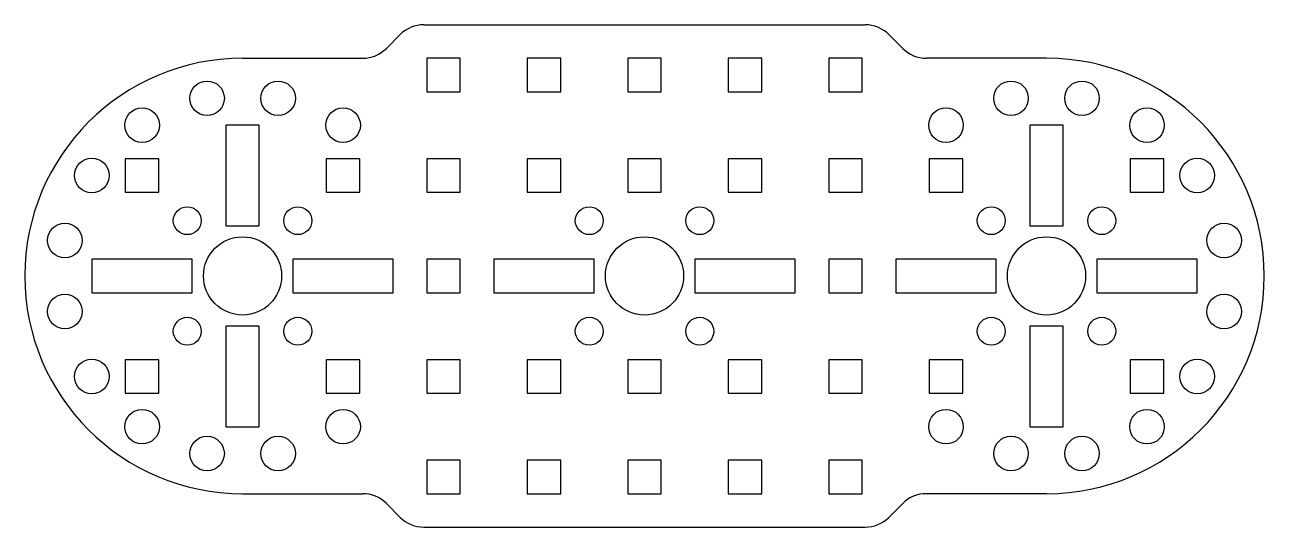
# Model space of a CAD drawing. Header units: millimetres. Extents: x 8 to 119, y 256 to 301.
import ezdxf

# ---------------------------------------------------------------- set-up
doc = ezdxf.new("R2010")
doc.units = ezdxf.units.MM
doc.layers.add('Default', color=7, linetype='Continuous')

# ---------------------------------------------------------------- blocks, each defined once
blk = doc.blocks.new('SE1')
at = {"layer": 'Default', "color": 7, "linetype": 'Continuous'}
for p, q in [((31.9, 279.65), (31.9, 276.65)), ((40.9, 279.65), (31.9, 279.65)), ((40.9, 276.65), (40.9, 279.65)), ((31.9, 276.65), (40.9, 276.65))]:
    blk.add_line(p, q, dxfattribs=at)
blk = doc.blocks.new('SE2')
at = {"layer": 'Default', "color": 7, "linetype": 'Continuous'}
for p, q in [((25.9, 291.65), (25.9, 282.65)), ((28.9, 291.65), (25.9, 291.65)), ((28.9, 282.65), (28.9, 291.65)), ((25.9, 282.65), (28.9, 282.65))]:
    blk.add_line(p, q, dxfattribs=at)
blk = doc.blocks.new('SE3')
at = {"layer": 'Default', "color": 7, "linetype": 'Continuous'}
for p, q in [((22.9, 279.65), (13.9, 279.65)), ((13.9, 279.65), (13.9, 276.65)), ((22.9, 276.65), (22.9, 279.65)), ((13.9, 276.65), (22.9, 276.65))]:
    blk.add_line(p, q, dxfattribs=at)
blk = doc.blocks.new('SE4')
at = {"layer": 'Default', "color": 7, "linetype": 'Continuous'}
for p, q in [((25.9, 273.65), (25.9, 264.65)), ((28.9, 273.65), (25.9, 273.65)), ((28.9, 264.65), (28.9, 273.65)), ((25.9, 264.65), (28.9, 264.65))]:
    blk.add_line(p, q, dxfattribs=at)
blk = doc.blocks.new('SE')
at = {"layer": 'Default'}
for name in ['SE2', 'SE3', 'SE1', 'SE4']:
    blk.add_blockref(name, (0, 0), dxfattribs=at)
blk = doc.blocks.new('SE6')
at = {"layer": 'Default', "color": 7, "linetype": 'Continuous'}
for p, q in [((103.9, 279.65), (103.9, 276.65)), ((112.9, 279.65), (103.9, 279.65)), ((112.9, 276.65), (112.9, 279.65)), ((103.9, 276.65), (112.9, 276.65))]:
    blk.add_line(p, q, dxfattribs=at)
blk = doc.blocks.new('SE7')
at = {"layer": 'Default', "color": 7, "linetype": 'Continuous'}
for p, q in [((97.9, 291.65), (97.9, 282.65)), ((100.9, 291.65), (97.9, 291.65)), ((100.9, 282.65), (100.9, 291.65)), ((97.9, 282.65), (100.9, 282.65))]:
    blk.add_line(p, q, dxfattribs=at)
blk = doc.blocks.new('SE8')
at = {"layer": 'Default', "color": 7, "linetype": 'Continuous'}
for p, q in [((94.9, 279.65), (85.9, 279.65)), ((85.9, 279.65), (85.9, 276.65)), ((94.9, 276.65), (94.9, 279.65)), ((85.9, 276.65), (94.9, 276.65))]:
    blk.add_line(p, q, dxfattribs=at)
blk = doc.blocks.new('SE9')
at = {"layer": 'Default', "color": 7, "linetype": 'Continuous'}
for p, q in [((97.9, 273.65), (97.9, 264.65)), ((100.9, 273.65), (97.9, 273.65)), ((100.9, 264.65), (100.9, 273.65)), ((97.9, 264.65), (100.9, 264.65))]:
    blk.add_line(p, q, dxfattribs=at)
blk = doc.blocks.new('SE5')
at = {"layer": 'Default'}
for name in ['SE7', 'SE8', 'SE6', 'SE9']:
    blk.add_blockref(name, (0, 0), dxfattribs=at)
blk = doc.blocks.new('SE10')
at = {"layer": 'Default', "color": 7, "linetype": 'Continuous'}
for p, q in [((67.9, 279.65), (67.9, 276.65)), ((76.9, 279.65), (67.9, 279.65)), ((76.9, 276.65), (76.9, 279.65)), ((67.9, 276.65), (76.9, 276.65))]:
    blk.add_line(p, q, dxfattribs=at)
blk = doc.blocks.new('SE11')
at = {"layer": 'Default', "color": 7, "linetype": 'Continuous'}
for p, q in [((58.9, 279.65), (49.9, 279.65)), ((49.9, 279.65), (49.9, 276.65)), ((58.9, 276.65), (58.9, 279.65)), ((49.9, 276.65), (58.9, 276.65))]:
    blk.add_line(p, q, dxfattribs=at)
blk = doc.blocks.new('SE12')
at = {"layer": 'Default', "color": 7, "linetype": 'Continuous'}
for p, q in [((16.9, 288.65), (16.9, 285.65)), ((19.9, 288.65), (16.9, 288.65)), ((19.9, 285.65), (19.9, 288.65)), ((16.9, 285.65), (19.9, 285.65))]:
    blk.add_line(p, q, dxfattribs=at)
blk = doc.blocks.new('SE13')
at = {"layer": 'Default', "color": 7, "linetype": 'Continuous'}
for p, q in [((34.9, 270.65), (34.9, 267.65)), ((37.9, 270.65), (34.9, 270.65)), ((37.9, 267.65), (37.9, 270.65)), ((34.9, 267.65), (37.9, 267.65))]:
    blk.add_line(p, q, dxfattribs=at)
blk = doc.blocks.new('SE14')
at = {"layer": 'Default', "color": 7, "linetype": 'Continuous'}
for p, q in [((88.9, 288.65), (88.9, 285.65)), ((91.9, 288.65), (88.9, 288.65)), ((91.9, 285.65), (91.9, 288.65)), ((88.9, 285.65), (91.9, 285.65))]:
    blk.add_line(p, q, dxfattribs=at)
blk = doc.blocks.new('SE15')
at = {"layer": 'Default', "color": 7, "linetype": 'Continuous'}
for p, q in [((34.9, 288.65), (34.9, 285.65)), ((37.9, 288.65), (34.9, 288.65)), ((37.9, 285.65), (37.9, 288.65)), ((34.9, 285.65), (37.9, 285.65))]:
    blk.add_line(p, q, dxfattribs=at)
blk = doc.blocks.new('SE16')
at = {"layer": 'Default', "color": 7, "linetype": 'Continuous'}
for p, q in [((43.9, 261.65), (43.9, 258.65)), ((46.9, 261.65), (43.9, 261.65)), ((46.9, 258.65), (46.9, 261.65)), ((43.9, 258.65), (46.9, 258.65))]:
    blk.add_line(p, q, dxfattribs=at)
blk = doc.blocks.new('SE17')
at = {"layer": 'Default', "color": 7, "linetype": 'Continuous'}
for p, q in [((79.9, 261.65), (79.9, 258.65)), ((82.9, 261.65), (79.9, 261.65)), ((82.9, 258.65), (82.9, 261.65)), ((79.9, 258.65), (82.9, 258.65))]:
    blk.add_line(p, q, dxfattribs=at)
blk = doc.blocks.new('SE18')
at = {"layer": 'Default', "color": 7, "linetype": 'Continuous'}
for p, q in [((16.9, 270.65), (16.9, 267.65)), ((19.9, 270.65), (16.9, 270.65)), ((19.9, 267.65), (19.9, 270.65)), ((16.9, 267.65), (19.9, 267.65))]:
    blk.add_line(p, q, dxfattribs=at)
blk = doc.blocks.new('SE19')
at = {"layer": 'Default', "color": 7, "linetype": 'Continuous'}
for p, q in [((43.9, 279.65), (43.9, 276.65)), ((46.9, 279.65), (43.9, 279.65)), ((46.9, 276.65), (46.9, 279.65)), ((43.9, 276.65), (46.9, 276.65))]:
    blk.add_line(p, q, dxfattribs=at)
blk = doc.blocks.new('SE20')
at = {"layer": 'Default', "color": 7, "linetype": 'Continuous'}
for p, q in [((106.9, 288.65), (106.9, 285.65)), ((109.9, 288.65), (106.9, 288.65)), ((109.9, 285.65), (109.9, 288.65)), ((106.9, 285.65), (109.9, 285.65))]:
    blk.add_line(p, q, dxfattribs=at)
blk = doc.blocks.new('SE21')
at = {"layer": 'Default', "color": 7, "linetype": 'Continuous'}
for p, q in [((88.9, 270.65), (88.9, 267.65)), ((91.9, 270.65), (88.9, 270.65)), ((91.9, 267.65), (91.9, 270.65)), ((88.9, 267.65), (91.9, 267.65))]:
    blk.add_line(p, q, dxfattribs=at)
blk = doc.blocks.new('SE22')
at = {"layer": 'Default', "color": 7, "linetype": 'Continuous'}
for p, q in [((79.9, 279.65), (79.9, 276.65)), ((82.9, 279.65), (79.9, 279.65)), ((82.9, 276.65), (82.9, 279.65)), ((79.9, 276.65), (82.9, 276.65))]:
    blk.add_line(p, q, dxfattribs=at)
blk = doc.blocks.new('SE23')
at = {"layer": 'Default', "color": 7, "linetype": 'Continuous'}
for p, q in [((106.9, 270.65), (106.9, 267.65)), ((109.9, 270.65), (106.9, 270.65)), ((109.9, 267.65), (109.9, 270.65)), ((106.9, 267.65), (109.9, 267.65))]:
    blk.add_line(p, q, dxfattribs=at)
blk = doc.blocks.new('SE24')
at = {"layer": 'Default', "color": 7, "linetype": 'Continuous'}
for p, q in [((52.9, 261.65), (52.9, 258.65)), ((55.9, 261.65), (52.9, 261.65)), ((55.9, 258.65), (55.9, 261.65)), ((52.9, 258.65), (55.9, 258.65))]:
    blk.add_line(p, q, dxfattribs=at)
blk = doc.blocks.new('SE25')
at = {"layer": 'Default', "color": 7, "linetype": 'Continuous'}
for p, q in [((61.9, 261.65), (61.9, 258.65)), ((64.9, 261.65), (61.9, 261.65)), ((64.9, 258.65), (64.9, 261.65)), ((61.9, 258.65), (64.9, 258.65))]:
    blk.add_line(p, q, dxfattribs=at)
blk = doc.blocks.new('SE26')
at = {"layer": 'Default', "color": 7, "linetype": 'Continuous'}
for p, q in [((70.9, 261.65), (70.9, 258.65)), ((73.9, 261.65), (70.9, 261.65)), ((73.9, 258.65), (73.9, 261.65)), ((70.9, 258.65), (73.9, 258.65))]:
    blk.add_line(p, q, dxfattribs=at)
blk = doc.blocks.new('SE27')
at = {"layer": 'Default', "color": 7, "linetype": 'Continuous'}
for p, q in [((43.9, 270.65), (43.9, 267.65)), ((46.9, 270.65), (43.9, 270.65)), ((46.9, 267.65), (46.9, 270.65)), ((43.9, 267.65), (46.9, 267.65))]:
    blk.add_line(p, q, dxfattribs=at)
blk = doc.blocks.new('SE28')
at = {"layer": 'Default', "color": 7, "linetype": 'Continuous'}
for p, q in [((79.9, 270.65), (79.9, 267.65)), ((82.9, 270.65), (79.9, 270.65)), ((82.9, 267.65), (82.9, 270.65)), ((79.9, 267.65), (82.9, 267.65))]:
    blk.add_line(p, q, dxfattribs=at)
blk = doc.blocks.new('SE29')
at = {"layer": 'Default', "color": 7, "linetype": 'Continuous'}
for p, q in [((52.9, 270.65), (52.9, 267.65)), ((55.9, 270.65), (52.9, 270.65)), ((55.9, 267.65), (55.9, 270.65)), ((52.9, 267.65), (55.9, 267.65))]:
    blk.add_line(p, q, dxfattribs=at)
blk = doc.blocks.new('SE30')
at = {"layer": 'Default', "color": 7, "linetype": 'Continuous'}
for p, q in [((61.9, 270.65), (61.9, 267.65)), ((64.9, 270.65), (61.9, 270.65)), ((64.9, 267.65), (64.9, 270.65)), ((61.9, 267.65), (64.9, 267.65))]:
    blk.add_line(p, q, dxfattribs=at)
blk = doc.blocks.new('SE31')
at = {"layer": 'Default', "color": 7, "linetype": 'Continuous'}
for p, q in [((70.9, 270.65), (70.9, 267.65)), ((73.9, 270.65), (70.9, 270.65)), ((73.9, 267.65), (73.9, 270.65)), ((70.9, 267.65), (73.9, 267.65))]:
    blk.add_line(p, q, dxfattribs=at)
blk = doc.blocks.new('SE32')
at = {"layer": 'Default', "color": 7, "linetype": 'Continuous'}
for p, q in [((43.9, 288.65), (43.9, 285.65)), ((46.9, 288.65), (43.9, 288.65)), ((46.9, 285.65), (46.9, 288.65)), ((43.9, 285.65), (46.9, 285.65))]:
    blk.add_line(p, q, dxfattribs=at)
blk = doc.blocks.new('SE33')
at = {"layer": 'Default', "color": 7, "linetype": 'Continuous'}
for p, q in [((79.9, 288.65), (79.9, 285.65)), ((82.9, 288.65), (79.9, 288.65)), ((82.9, 285.65), (82.9, 288.65)), ((79.9, 285.65), (82.9, 285.65))]:
    blk.add_line(p, q, dxfattribs=at)
blk = doc.blocks.new('SE34')
at = {"layer": 'Default', "color": 7, "linetype": 'Continuous'}
for p, q in [((52.9, 288.65), (52.9, 285.65)), ((55.9, 288.65), (52.9, 288.65)), ((55.9, 285.65), (55.9, 288.65)), ((52.9, 285.65), (55.9, 285.65))]:
    blk.add_line(p, q, dxfattribs=at)
blk = doc.blocks.new('SE35')
at = {"layer": 'Default', "color": 7, "linetype": 'Continuous'}
for p, q in [((61.9, 288.65), (61.9, 285.65)), ((64.9, 288.65), (61.9, 288.65)), ((64.9, 285.65), (64.9, 288.65)), ((61.9, 285.65), (64.9, 285.65))]:
    blk.add_line(p, q, dxfattribs=at)
blk = doc.blocks.new('SE36')
at = {"layer": 'Default', "color": 7, "linetype": 'Continuous'}
for p, q in [((70.9, 288.65), (70.9, 285.65)), ((73.9, 288.65), (70.9, 288.65)), ((73.9, 285.65), (73.9, 288.65)), ((70.9, 285.65), (73.9, 285.65))]:
    blk.add_line(p, q, dxfattribs=at)
blk = doc.blocks.new('SE37')
at = {"layer": 'Default', "color": 7, "linetype": 'Continuous'}
for p, q in [((43.9, 297.65), (43.9, 294.65)), ((46.9, 297.65), (43.9, 297.65)), ((46.9, 294.65), (46.9, 297.65)), ((43.9, 294.65), (46.9, 294.65))]:
    blk.add_line(p, q, dxfattribs=at)
blk = doc.blocks.new('SE38')
at = {"layer": 'Default', "color": 7, "linetype": 'Continuous'}
for p, q in [((79.9, 297.65), (79.9, 294.65)), ((82.9, 297.65), (79.9, 297.65)), ((82.9, 294.65), (82.9, 297.65)), ((79.9, 294.65), (82.9, 294.65))]:
    blk.add_line(p, q, dxfattribs=at)
blk = doc.blocks.new('SE39')
at = {"layer": 'Default', "color": 7, "linetype": 'Continuous'}
for p, q in [((52.9, 297.65), (52.9, 294.65)), ((55.9, 297.65), (52.9, 297.65)), ((55.9, 294.65), (55.9, 297.65)), ((52.9, 294.65), (55.9, 294.65))]:
    blk.add_line(p, q, dxfattribs=at)
blk = doc.blocks.new('SE40')
at = {"layer": 'Default', "color": 7, "linetype": 'Continuous'}
for p, q in [((61.9, 297.65), (61.9, 294.65)), ((64.9, 297.65), (61.9, 297.65)), ((64.9, 294.65), (64.9, 297.65)), ((61.9, 294.65), (64.9, 294.65))]:
    blk.add_line(p, q, dxfattribs=at)
blk = doc.blocks.new('SE41')
at = {"layer": 'Default', "color": 7, "linetype": 'Continuous'}
for p, q in [((70.9, 297.65), (70.9, 294.65)), ((73.9, 297.65), (70.9, 297.65)), ((73.9, 294.65), (73.9, 297.65)), ((70.9, 294.65), (73.9, 294.65))]:
    blk.add_line(p, q, dxfattribs=at)

msp = doc.modelspace()

# ---------------------------------------------------------------- linework, layer by layer
at = {"layer": 'Default', "color": 7, "linetype": 'Continuous'}
for p, q in [((40.28, 298.52), (41.52, 299.77)), ((43.64, 300.65), (83.16, 300.65)), ((86.52, 298.52), (85.28, 299.77)), ((27.4, 297.65), (38.16, 297.65)), ((40.28, 298.52), (40.29, 298.54)), ((99.4, 297.65), (88.64, 297.65)), ((27.4, 258.65), (38.16, 258.65)), ((99.4, 258.65), (88.64, 258.65)), ((40.28, 257.77), (40.29, 257.75)), ((40.28, 257.77), (41.52, 256.52)), ((86.52, 257.77), (85.28, 256.52)), ((43.64, 255.65), (83.16, 255.65))]:
    msp.add_line(p, q, dxfattribs=at)
for centre, radius in [((24.22, 294.06), 1.55), ((30.58, 294.06), 1.55), ((96.22, 294.06), 1.55), ((102.58, 294.06), 1.55), ((18.4, 291.65), 1.55), ((36.4, 291.65), 1.55), ((90.4, 291.65), 1.55), ((108.4, 291.65), 1.55), ((13.9, 287.15), 1.55), ((112.9, 287.15), 1.55), ((22.45, 283.1), 1.25), ((32.35, 283.1), 1.25), ((58.45, 283.1), 1.25), ((68.35, 283.1), 1.25), ((94.45, 283.1), 1.25), ((104.35, 283.1), 1.25), ((11.49, 281.33), 1.55), ((115.31, 281.33), 1.55), ((27.4, 278.15), 3.5), ((63.4, 278.15), 3.5), ((99.4, 278.15), 3.5), ((11.49, 274.96), 1.55), ((115.31, 274.96), 1.55), ((22.45, 273.2), 1.25), ((32.35, 273.2), 1.25), ((58.45, 273.2), 1.25), ((68.35, 273.2), 1.25), ((94.45, 273.2), 1.25), ((104.35, 273.2), 1.25), ((13.9, 269.15), 1.55), ((112.9, 269.15), 1.55), ((18.4, 264.65), 1.55), ((36.4, 264.65), 1.55), ((90.4, 264.65), 1.55), ((108.4, 264.65), 1.55), ((24.22, 262.24), 1.55), ((30.58, 262.24), 1.55), ((96.22, 262.24), 1.55), ((102.58, 262.24), 1.55)]:
    msp.add_circle(centre, radius, dxfattribs=at)
for centre, radius, start, end in [((43.64, 297.65), 3, 90, 135), ((83.16, 297.65), 3, 45, 90), ((27.4, 278.15), 19.5, 90, 270), ((38.16, 300.65), 3, 270, 315), ((88.64, 300.65), 3, 225, 270), ((99.4, 278.15), 19.5, 270, 90), ((38.16, 255.65), 3, 45, 90), ((88.64, 255.65), 3, 90, 135), ((43.64, 258.65), 3, 225, 270), ((83.16, 258.65), 3, 270, 315)]:
    msp.add_arc(centre, radius, start, end, dxfattribs=at)

# ---------------------------------------------------------------- block references
at = {"layer": 'Default'}
for name in ['SE37', 'SE39', 'SE40', 'SE41', 'SE38', 'SE', 'SE5', 'SE12', 'SE15', 'SE32', 'SE34', 'SE35', 'SE36', 'SE33', 'SE14', 'SE20', 'SE19', 'SE11', 'SE10', 'SE22', 'SE18', 'SE13', 'SE27', 'SE29', 'SE30', 'SE31', 'SE28', 'SE21', 'SE23', 'SE16', 'SE24', 'SE25', 'SE26', 'SE17']:
    msp.add_blockref(name, (0, 0), dxfattribs=at)

doc.saveas('drawing.dxf')
